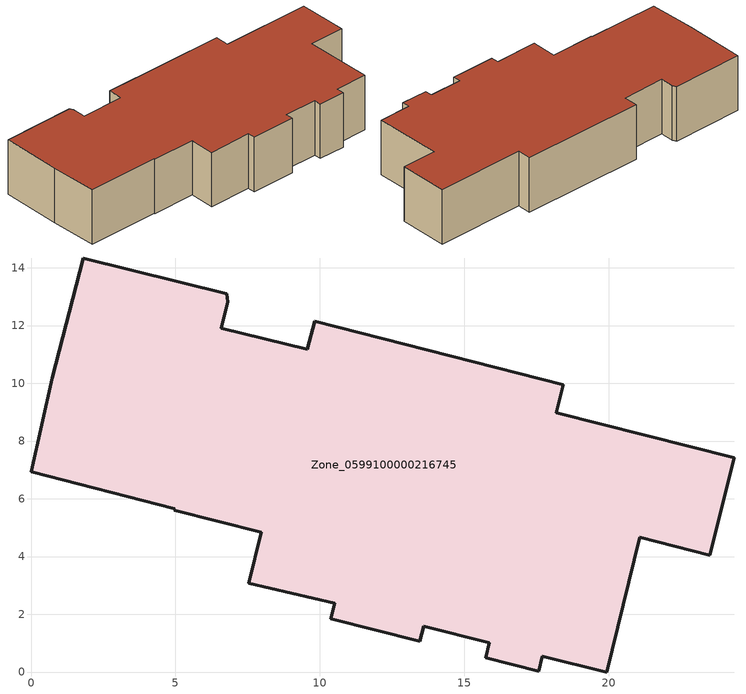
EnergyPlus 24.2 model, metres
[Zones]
Zone_0599100000216745
 floor ground (C_G): 23.5,4.05 21.08,4.66 19.94,0 17.7,0.55 17.59,0.03 15.75,0.5 15.86,1.01 13.6,1.59 13.46,1.06 10.38,1.85 10.52,2.38 7.53,3.08 7.98,4.83 4.96,5.6 4.98,5.66 0,6.94 0.74,10.19 1.81,14.34 6.77,13.1 6.82,12.83 6.59,11.91 9.57,11.17 9.83,12.14 18.43,9.94 18.18,8.97 24.36,7.42 z0
 wall outside (C_F): 1.81,14.34 0.74,10.19 0,6.94 4.98,5.66 4.96,5.6 7.98,4.83 7.53,3.08 10.52,2.38 10.38,1.85 13.46,1.06 13.6,1.59 15.86,1.01 15.75,0.5 17.59,0.03 17.7,0.55 19.94,0 21.08,4.66 23.5,4.05 24.36,7.42 18.18,8.97 18.43,9.94 9.83,12.14 9.57,11.17 6.59,11.91 6.82,12.83 6.77,13.1 1.81,14.34 z0:4.01
 roof outside (C_R): 6.82,12.83 6.77,13.1 1.81,14.34 0.74,10.19 0,6.94 4.98,5.66 4.96,5.6 7.98,4.83 7.53,3.08 10.52,2.38 10.38,1.85 13.46,1.06 13.6,1.59 15.86,1.01 15.75,0.5 17.59,0.03 17.7,0.55 19.94,0 21.08,4.66 23.5,4.05 24.36,7.42 18.18,8.97 18.43,9.94 9.83,12.14 9.57,11.17 6.59,11.91 z4.01
[BUILDING]
Pand.0599100000216745: North Axis=0; Terrain=City; Loads Convergence Tolerance Value=0.04; Temperature Convergence Tolerance Value=0.4; Solar Distribution=FullExterior; Maximum Number of Warmup Days=25; Minimum Number of Warmup Days=1
[Site:Location]
Rotterdam.The.Hague.AP_ZH_NLD Design_Conditions: Latitude=51.96; Longitude=4.45; Time Zone=1; Elevation=-4.5
[SITE:GROUNDTEMPERATURE:BUILDINGSURFACE]
18, 18, 18, 18, 18, 18, 18, 18, 18, 18, 18, 18
[MATERIAL] Thermal Absorptance=0.9; Solar Absorptance=0.7; Visible Absorptance=0.7
Name | Roughness | Thickness | Conductivity | Density | Specific Heat
G.D.1975-1991 | MediumSmooth | 0.15 | 0.288461 | 540 | 1210
F.D.1975-1991 | Rough | 0.3 | 0.230769 | 1920 | 840
R.D.1975-1991 | MediumRough | 0.2 | 0.153846 | 1500 | 1000
[CONSTRUCTION]
C_G: G.D.1975-1991
C_F: F.D.1975-1991
C_R: R.D.1975-1991
[ZONE]
Zone_0599100000216745: Type=1; Multiplier=1; Ceiling Height=Autocalculate; Volume=Autocalculate; Floor Area=autocalculate; Part of Total Floor Area=Yes
[ZONEINFILTRATION:DESIGNFLOWRATE]
Infil_Zone_0599100000216745: Zone or ZoneList or Space or SpaceList=Zone_0599100000216745; Schedule=AlwaysOn; Design Flow Rate Calculation Method=Flow/Area; Flow Rate per Floor Area=0.0042; Constant Term Coefficient=1; Temperature Term Coefficient=0; Velocity Term Coefficient=0; Velocity Squared Term Coefficient=0
[HVACTEMPLATE:ZONE:IDEALLOADSAIRSYSTEM]
Zone_0599100000216745: Maximum Heating Supply Air Temperature=50; Minimum Cooling Supply Air Temperature=13; Maximum Heating Supply Air Humidity Ratio=0.0156; Minimum Cooling Supply Air Humidity Ratio=0.0077; Heating Limit=NoLimit; Cooling Limit=NoLimit; Dehumidification Control Type=ConstantSensibleHeatRatio; Cooling Sensible Heat Ratio=0.7; Dehumidification Setpoint=60; Humidification Control Type=None; Humidification Setpoint=30; Outdoor Air Method=None; Outdoor Air Flow Rate per Person=0.00944; Outdoor Air Flow Rate per Zone Floor Area=0; Outdoor Air Flow Rate per Zone=0; Demand Controlled Ventilation Type=None; Outdoor Air Economizer Type=NoEconomizer; Heat Recovery Type=None; Sensible Heat Recovery Effectiveness=0.7; Latent Heat Recovery Effectiveness=0.65
[ZONECONTROL:THERMOSTAT]
ThermostatControl_Zone_0599100000216745: Zone or ZoneList=Zone_0599100000216745; Control Type Schedule=DualSetpointControlType; Control 1=Thermostat_Zone_0599100000216745; Temperature Difference Between Cutout And Setpoint=0
[THERMOSTATSETPOINT:DUALSETPOINT]
Thermostat_Zone_0599100000216745: Heating Setpoint Temperature Schedule=HeatingSetpoint_Zone_0599100000216745; Cooling Setpoint Temperature Schedule=CoolingSetpoint_Zone_0599100000216745
[SCHEDULE:COMPACT]
HeatingSetpoint_Zone_0599100000216745: Through: 12/31, For: AllDays, Until: 24:00, 21
CoolingSetpoint_Zone_0599100000216745: Through: 12/31, For: AllDays, Until: 24:00, 24
DualSetpointControlType: Through: 12/31, For: AllDays, Until: 24:00, 4
AlwaysOn: Through: 12/31, For: AllDays, Until: 24:00, 1
